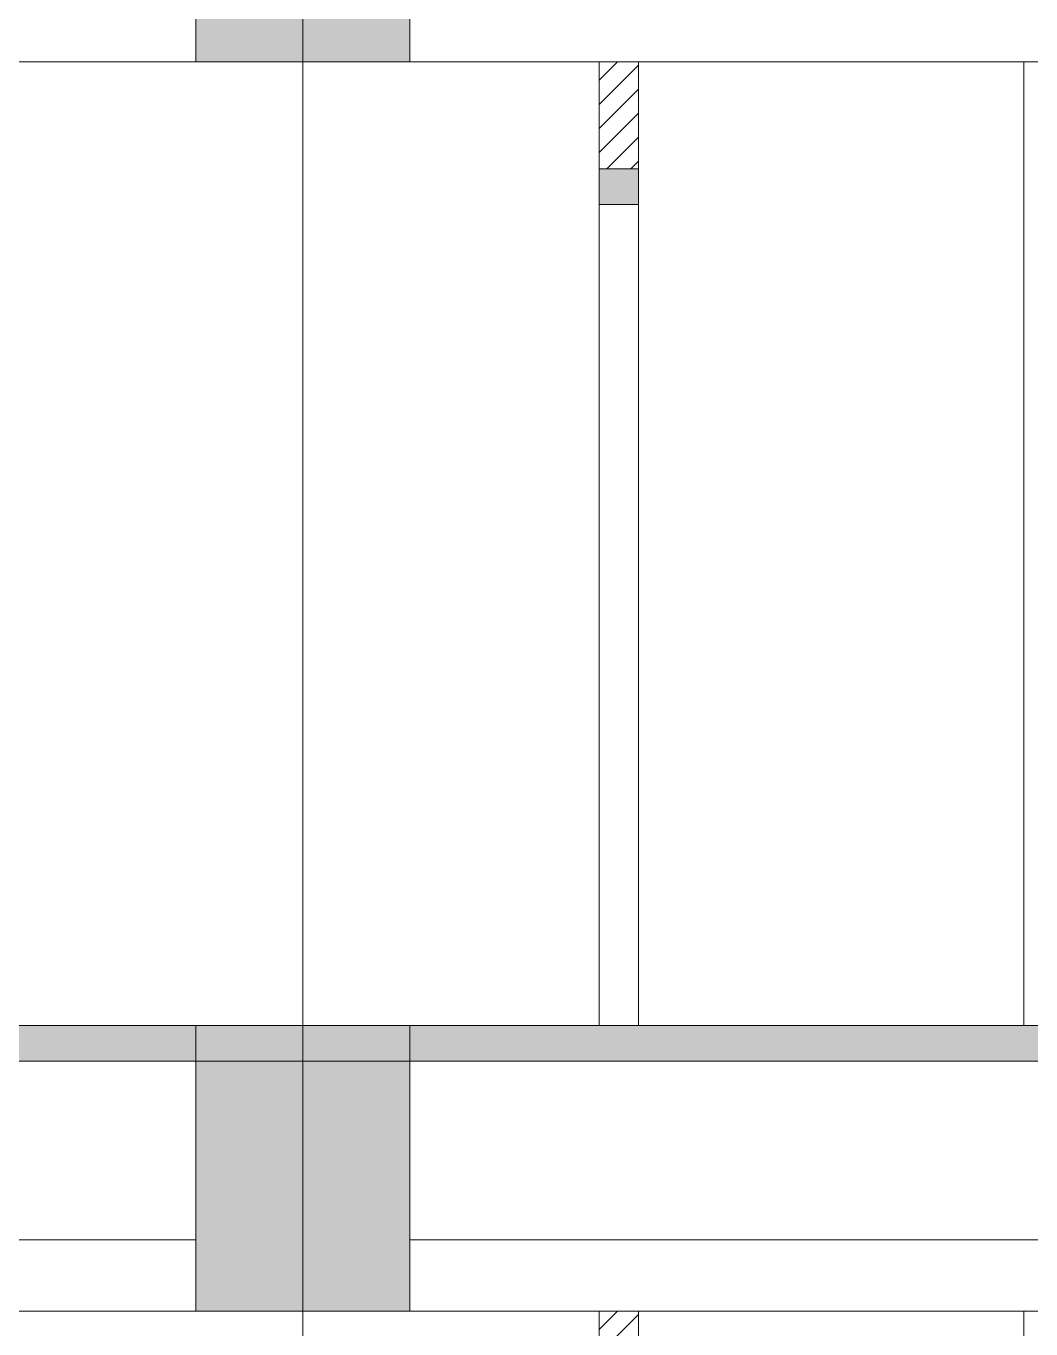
# Model space of a CAD drawing. Header units: millimetres. Extents: x 485872 to 486142, y -52344 to -52207.
# Drawn here: x 486114.264 to 486117.079, y -52307.227 to -52303.577 of the extents above; entities that cross this region are included whole.
import ezdxf

# ---------------------------------------------------------------- set-up
doc = ezdxf.new("R2010")
doc.units = ezdxf.units.MM
doc.header["$LTSCALE"] = 15
doc.linetypes.add('DASHDOTX2', pattern=[50.8, 25.4, -12.7, 0, -12.7])

msp = doc.modelspace()

# ---------------------------------------------------------------- hatches: boundary and pattern name
at = {"linetype": 'Continuous', "lineweight": 13}
h = msp.add_hatch(color=256, dxfattribs=at)
h.dxf.hatch_style = 1
h.paths.add_polyline_path([(486114.7389, -52303.6766), (486115.3389, -52303.6766), (486115.3389, -52302.8766), (486114.7389, -52302.8766)])
at = {"linetype": 'Continuous', "lineweight": 13, "true_color": 0xb64b2b}
h = msp.add_hatch(dxfattribs=at)
h.set_pattern_fill('ANSI31', color=15, scale=0.015)
h.set_pattern_definition([(45, (485386.416567, -52304.837264), (-0.0336759605, 0.0336759605), [])])
h.paths.add_polyline_path([(486095.9589, -52305.5766), (486095.7389, -52305.5766), (486095.7389, -52306.3766), (486095.9589, -52306.3766)])
h.paths.add_polyline_path([(486095.9589, -52303.6766), (486095.7389, -52303.6766), (486095.7389, -52303.8766), (486095.7889, -52303.8766), (486095.9589, -52303.8766)])
h.paths.add_polyline_path([(486099.5389, -52303.6766), (486099.4289, -52303.6766), (486099.4289, -52306.3766), (486099.5389, -52306.3766)])
h.paths.add_polyline_path([(486107.2089, -52303.6766), (486107.0989, -52303.6766), (486107.0989, -52303.9766), (486107.2089, -52303.9766)])
h.paths.add_polyline_path([(486115.9789, -52303.6766), (486115.8689, -52303.6766), (486115.8689, -52303.9766), (486115.9789, -52303.9766)])
h.paths.add_polyline_path([(486123.6489, -52303.6766), (486123.5389, -52303.6766), (486123.5389, -52306.3766), (486123.6489, -52306.3766)])
h.paths.add_polyline_path([(486127.3389, -52305.5766), (486127.2889, -52305.5766), (486127.1189, -52305.5766), (486127.1189, -52306.3766), (486127.3389, -52306.3766)])
h.paths.add_polyline_path([(486127.3389, -52303.6766), (486127.1189, -52303.6766), (486127.1189, -52303.8766), (486127.3389, -52303.8766)])
at = {"linetype": 'Continuous', "lineweight": 13}
h = msp.add_hatch(color=256, dxfattribs=at)
h.dxf.hatch_style = 1
h.paths.add_polyline_path([(486115.9789, -52303.9766), (486115.8689, -52303.9766), (486115.8689, -52304.0766), (486115.9789, -52304.0766)])
h = msp.add_hatch(color=256, dxfattribs=at)
h.dxf.hatch_style = 1
h.paths.add_polyline_path([(486095.7389, -52306.3766), (486095.7389, -52306.4766), (486127.3389, -52306.4766), (486127.3389, -52306.5766), (486127.3389, -52306.3766)])
h = msp.add_hatch(color=256, dxfattribs=at)
h.dxf.hatch_style = 1
h.paths.add_polyline_path([(486114.7389, -52307.1766), (486115.3389, -52307.1766), (486115.3389, -52306.3766), (486114.7389, -52306.3766)])
h = msp.add_hatch(color=256, dxfattribs=at)
h.dxf.hatch_style = 1
h.paths.add_polyline_path([(486114.7389, -52307.1766), (486115.3389, -52307.1766), (486115.3389, -52306.3766), (486114.7389, -52306.3766)])
at = {"linetype": 'Continuous', "lineweight": 13, "true_color": 0xb64b2b}
h = msp.add_hatch(dxfattribs=at)
h.set_pattern_fill('ANSI31', color=15, scale=0.015)
h.set_pattern_definition([(45, (485386.416567, -52308.337264), (-0.0336759605, 0.0336759605), [])])
h.paths.add_polyline_path([(486095.9589, -52309.0766), (486095.7389, -52309.0766), (486095.7389, -52309.8766), (486095.9589, -52309.8766)])
h.paths.add_polyline_path([(486095.9589, -52307.1766), (486095.7389, -52307.1766), (486095.7389, -52307.3766), (486095.7889, -52307.3766), (486095.9589, -52307.3766)])
h.paths.add_polyline_path([(486099.5389, -52307.1766), (486099.4289, -52307.1766), (486099.4289, -52309.8766), (486099.5389, -52309.8766)])
h.paths.add_polyline_path([(486107.2089, -52307.1766), (486107.0989, -52307.1766), (486107.0989, -52307.4766), (486107.2089, -52307.4766)])
h.paths.add_polyline_path([(486115.9789, -52307.1766), (486115.8689, -52307.1766), (486115.8689, -52307.4766), (486115.9789, -52307.4766)])
h.paths.add_polyline_path([(486123.6489, -52307.1766), (486123.5389, -52307.1766), (486123.5389, -52310.1766), (486123.6489, -52310.1766)])
h.paths.add_polyline_path([(486127.3389, -52309.0766), (486127.2889, -52309.0766), (486127.1189, -52309.0766), (486127.1189, -52309.8766), (486127.3389, -52309.8766)])
h.paths.add_polyline_path([(486127.3389, -52307.1766), (486127.1189, -52307.1766), (486127.1189, -52307.3766), (486127.3389, -52307.3766)])

# ---------------------------------------------------------------- linework, layer by layer
at = {"color": 6, "linetype": 'DASHDOTX2', "lineweight": 13}
for p, q in [((486115.0389, -52285.0766), (486115.0389, -52307.1766)), ((486115.0389, -52306.3766), (486115.0389, -52331.6766))]:
    msp.add_line(p, q, dxfattribs=at)
at = {"linetype": 'Continuous', "lineweight": 13}
for points in [[(486114.7389, -52303.6766), (486115.3389, -52303.6766), (486115.3389, -52302.8766), (486114.7389, -52302.8766)], [(486115.8689, -52306.3766), (486115.9789, -52306.3766), (486115.9789, -52303.6766), (486115.8689, -52303.6766)], [(486115.9789, -52304.0766), (486115.8689, -52304.0766), (486115.8689, -52303.9766), (486115.9789, -52303.9766)], [(486114.7389, -52307.1766), (486115.3389, -52307.1766), (486115.3389, -52306.3766), (486114.7389, -52306.3766)], [(486114.7389, -52307.1766), (486115.3389, -52307.1766), (486115.3389, -52306.3766), (486114.7389, -52306.3766)], [(486115.8689, -52309.8766), (486115.9789, -52309.8766), (486115.9789, -52307.1766), (486115.8689, -52307.1766)]]:
    msp.add_lwpolyline(points, close=True, dxfattribs=at)
for points in [[(486108.3389, -52303.6766), (486114.7389, -52303.6766)], [(486115.3389, -52303.6766), (486120.7389, -52303.6766)], [(486117.0589, -52306.3766), (486117.0589, -52303.6766)], [(486095.7389, -52306.3766), (486127.3389, -52306.3766), (486127.3389, -52306.5766), (486127.3389, -52306.5766), (486127.3389, -52306.4766), (486095.7389, -52306.4766)], [(486115.8689, -52306.3766), (486115.9789, -52306.3766)], [(486108.3389, -52306.9766), (486114.7389, -52306.9766)], [(486108.3389, -52306.9766), (486114.7389, -52306.9766)], [(486115.3389, -52306.9766), (486120.7389, -52306.9766)], [(486115.3389, -52306.9766), (486120.7389, -52306.9766)], [(486108.3389, -52307.1766), (486114.7389, -52307.1766)], [(486108.3389, -52307.1766), (486114.7389, -52307.1766)], [(486115.3389, -52307.1766), (486120.7389, -52307.1766)], [(486115.3389, -52307.1766), (486120.7389, -52307.1766)], [(486117.0589, -52309.8766), (486117.0589, -52307.1766)]]:
    msp.add_lwpolyline(points, dxfattribs=at)

doc.saveas('drawing.dxf')
